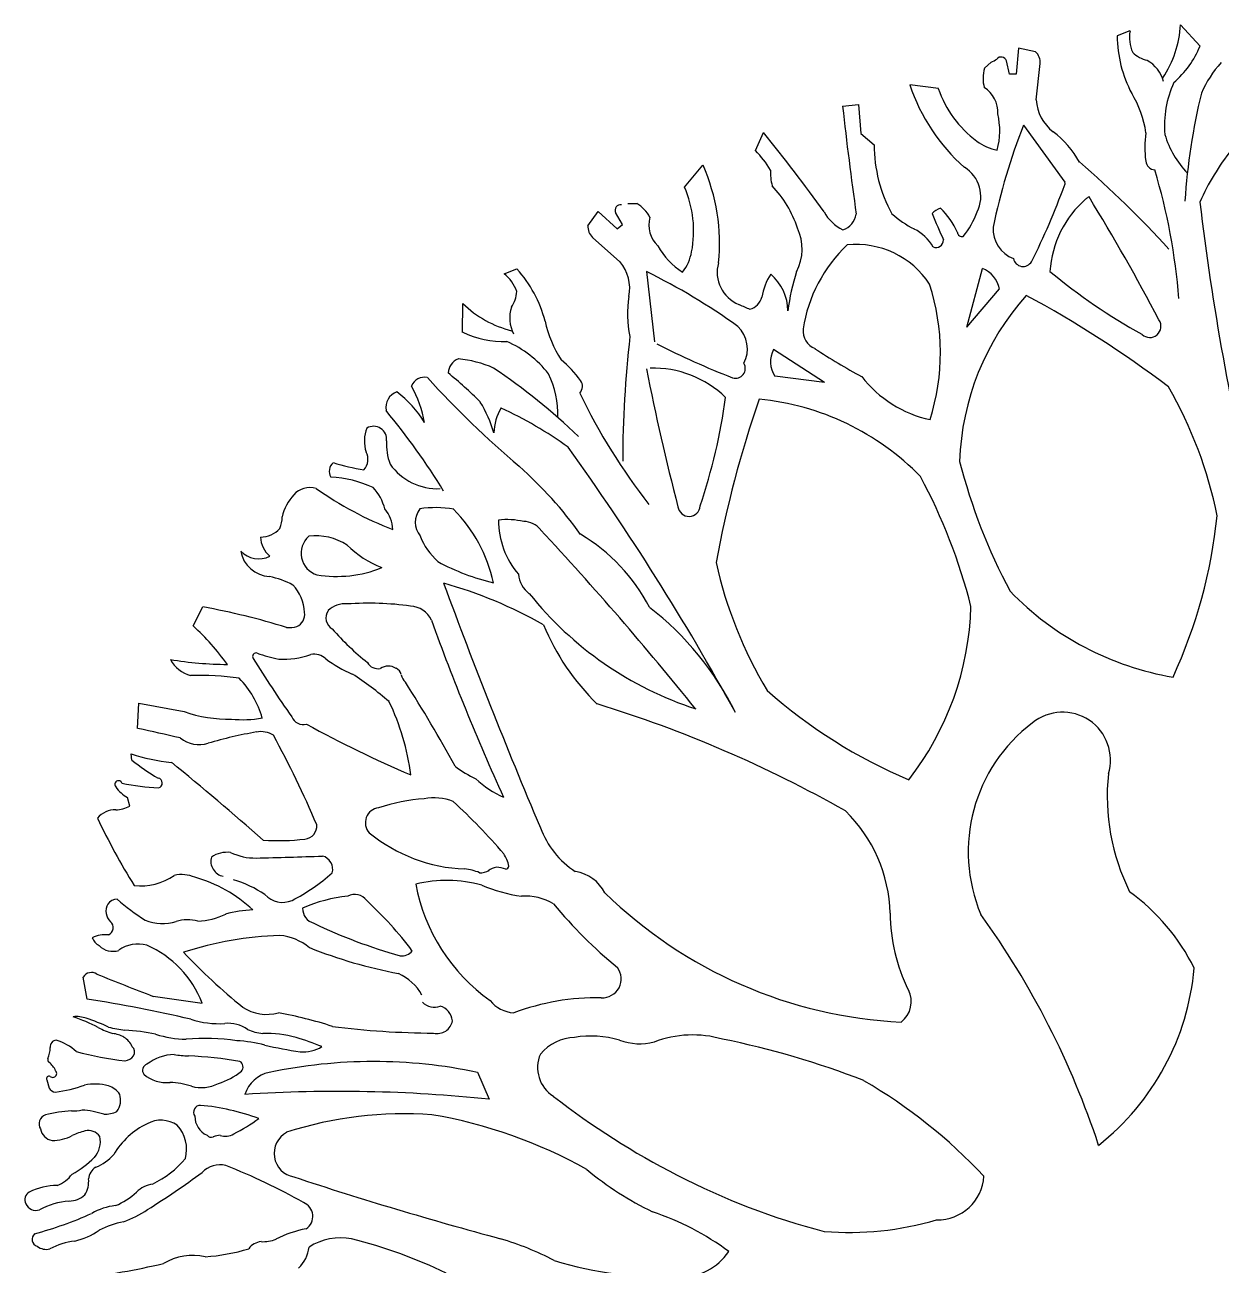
# Model space of a CAD drawing. Header units: metres. Extents: x -4.29 to -0.76, y -2.59 to 0.97.
# Drawn here: x -4.289 to -2.571, y -0.81 to 0.972 of the extents above; entities that cross this region are included whole.
import ezdxf

# ---------------------------------------------------------------- set-up
doc = ezdxf.new("R2010")
doc.units = ezdxf.units.M
doc.layers.add('ceco.net 70', color=7, linetype='Continuous')

msp = doc.modelspace()

# ---------------------------------------------------------------- linework, layer by layer
at = {"layer": 'ceco.net 70'}
for p, q in [((-2.7022, 0.9628), (-2.7204, 0.9557)), ((-2.6015, 0.9411), (-2.6295, 0.9716)), ((-2.8623, 0.9379), (-2.8657, 0.9009)), ((-2.8377, 0.9328), (-2.8623, 0.9379)), ((-2.9016, 0.9178), (-2.911, 0.9092)), ((-2.8753, 0.9005), (-2.8795, 0.9198)), ((-2.8367, 0.8637), (-2.8311, 0.916)), ((-2.8657, 0.9009), (-2.8753, 0.9005)), ((-2.9774, 0.8802), (-3.0182, 0.8854)), ((-3.1149, 0.8546), (-3.0922, 0.857)), ((-3.0922, 0.857), (-3.0889, 0.8155)), ((-2.855, 0.8275), (-2.7956, 0.7454)), ((-3.24, 0.791), (-3.2286, 0.8169)), ((-3.0889, 0.8155), (-3.0698, 0.7993)), ((-3.342, 0.7386), (-3.3154, 0.77)), ((-3.4233, 0.7151), (-3.4106, 0.7152)), ((-3.4806, 0.6831), (-3.4658, 0.7034)), ((-3.4658, 0.7034), (-3.4384, 0.6785)), ((-3.431, 0.6846), (-3.4409, 0.7018)), ((-3.4384, 0.6785), (-3.431, 0.6846)), ((-3.4346, 0.6314), (-3.474, 0.6663)), ((-3.6009, 0.6138), (-3.5826, 0.6209)), ((-3.3967, 0.6171), (-3.3851, 0.5164)), ((-2.9363, 0.5371), (-2.9142, 0.6217)), ((-2.9363, 0.5371), (-2.8898, 0.5923)), ((-3.6605, 0.5299), (-3.6604, 0.5713)), ((-3.1407, 0.4577), (-3.2141, 0.5052)), ((-3.1407, 0.4577), (-3.2123, 0.4671)), ((-4.0477, 0.1081), (-4.0334, 0.1354)), ((-4.1272, -0.0392), (-4.1257, -0.0029)), ((-4.1257, -0.0029), (-4.1257, -0.0029)), ((-4.1257, -0.0029), (-4.0605, -0.0149)), ((-4.1356, -0.0846), (-4.1366, -0.0756)), ((-4.1386, -0.1507), (-4.1417, -0.1384)), ((-4.1998, -0.4277), (-4.2053, -0.3961)), ((-4.1051, -0.4238), (-4.0347, -0.4336)), ((-3.6392, -0.533), (-3.6223, -0.5718)), ((-4.2576, -0.544), (-4.2544, -0.5556))]:
    msp.add_line(p, q, dxfattribs=at)
for centre, radius, start, end in [((-2.651, 0.9536), 0.052, 169.7876, 204.5929), ((-2.7845, 0.981), 0.1552, 326.5677, 356.5496), ((-2.5427, 0.9565), 0.1778, 180.253, 207.9499), ((-2.8522, 0.9175), 0.0211, 355.8803, 46.5725), ((-2.6674, 0.9635), 0.0441, 225.5326, 256.5312), ((-2.7311, 0.9945), 0.1401, 310.9162, 337.6373), ((-2.8638, 0.8944), 0.0494, 162.5667, 195.126), ((-2.921, 0.96), 0.0465, 294.7091, 306.2147), ((-2.8873, 0.9173), 0.00812, 18.0466, 140.3953), ((-2.7015, 0.8777), 0.049, 14.7375, 60.9664), ((-2.4528, 0.8097), 0.1601, 137.7387, 156.5637), ((-2.7572, 0.9726), 0.2753, 198.4784, 228.3742), ((-2.8284, 0.9311), 0.1575, 198.8605, 233.4551), ((-2.9329, 0.8466), 0.0409, 356.0521, 58.6317), ((-2.84, 0.7907), 0.1628, 9.1162, 30.4725), ((-2.5017, 0.8264), 0.1511, 155.7063, 184.7171), ((-1.7131, 0.6581), 0.9123, 166.3528, 176.2059), ((-2.7764, 0.8665), 0.0604, 182.6408, 233.2317), ((1.9517, 1.4152), 5.0975, 186.3134, 188.0706), ((-2.9949, 0.8193), 0.1057, 344.8609, 13.3731), ((-2.0255, 0.4998), 0.8919, 158.4472, 168.2886), ((-4.8052, -0.4783), 2.0403, 35.3756, 39.4021), ((-2.8817, 0.8567), 0.0659, 232.1901, 260.2626), ((-2.9043, 0.6997), 0.1498, 29.9726, 52.1906), ((-2.5242, 0.7946), 0.1566, 171.9777, 186.8725), ((-2.5236, 0.8521), 0.1341, 196.5163, 224.1526), ((-3.3445, 0.6882), 0.1466, 30.6875, 44.5402), ((-2.8601, 0.8007), 0.2097, 180.3746, 208.6604), ((-2.2819, 0.5747), 0.3502, 141.646, 156.0052), ((-3.5669, 0.6581), 0.2753, 354.0787, 23.9745), ((-2.9658, 0.7248), 0.0494, 333.7828, 58.5234), ((-3.8128, -0.4202), 1.5828, 42.5227, 49.0128), ((-2.6653, 0.7775), 0.0144, 186.4829, 264.8577), ((-3.1534, 0.7584), 0.0651, 175.9139, 196.0327), ((-3.4991, 0.5117), 0.8696, 4.3919, 16.8064), ((-3.4863, 0.6756), 0.1575, 348.9977, 23.5924), ((-3.3331, 0.6289), 0.1616, 18.2912, 43.6143), ((-3.8225, 1.1187), 1.0936, 333.5348, 339.7932), ((-2.8006, 0.7438), 0.00524, 326.9416, 17.2848), ((-3.4335, 0.7051), 0.00812, 82.0575, 204.4063), ((-3.4354, 0.6724), 0.0494, 27.3269, 59.8862), ((-2.6676, 0.6081), 0.1498, 130.7489, 176.4514), ((-2.7585, 0.7159), 0.00886, 106.1136, 140.103), ((-5.3982, -0.8911), 3.0927, 27.727, 31.4911), ((1.0272, 1.143), 3.6539, 186.694, 193.7625), ((-3.3522, 0.6837), 0.0409, 163.8212, 226.4007), ((-3.0884, 0.7317), 0.0604, 208.3505, 244.4986), ((-3.1236, 0.7043), 0.0287, 288.6235, 350.4373), ((-2.936, 0.8245), 0.1648, 228.9818, 242.4809), ((-2.9665, 0.683), 0.0263, 107.5469, 138.4426), ((-2.3372, 0.9551), 0.6971, 201.4236, 204.8003), ((-3.0426, 0.6339), 0.1007, 23.1236, 47.4017), ((-3.0363, 0.7452), 0.1223, 320.6322, 339.8028), ((-3.4595, 0.6816), 0.0211, 175.8803, 226.5725), ((-3.2445, 0.6497), 0.0715, 332.7621, 24.7374), ((-3.0391, 0.6228), 0.0617, 28.7477, 64.1015), ((-2.8538, 0.6781), 0.0451, 176.4389, 249.5785), ((-2.9807, 0.6622), 0.0106, 246.2225, 2.5747), ((-2.9433, 0.6742), 0.00679, 186.158, 283.0473), ((-3.288, 0.7055), 0.1057, 209.0797, 237.5919), ((-3.3967, 0.6567), 0.0659, 322.1903, 350.2628), ((-2.9644, 0.503), 0.2096, 133.3484, 171.2958), ((-3.0953, 0.5303), 0.1258, 33.1588, 95.9464), ((-3.481, 0.5928), 0.0604, 349.2211, 39.8121), ((-3.2457, 0.6161), 0.0494, 163.9294, 248.67), ((-2.8557, 0.6386), 0.0141, 191.2517, 329.2736), ((-3.6324, 0.5725), 0.052, 17.86, 52.6653), ((-3.7143, 0.5015), 0.1778, 14.503, 42.1999), ((-3.7876, -0.1846), 0.8919, 54.1643, 64.0057), ((-3.1488, 0.5671), 0.0832, 146.2775, 170.7643), ((-3.2624, 0.5604), 0.069, 0.3082, 50.0339), ((-2.8959, 0.5246), 0.2997, 162.0288, 173.0511), ((-2.9273, 0.586), 0.038, 9.52, 69.8027), ((-2.2768, 1.2659), 0.8441, 230.2015, 241.0826), ((-3.6269, 0.5908), 0.0441, 325.9217, 356.9202), ((-3.2933, 0.5007), 0.3189, 342.4349, 17.9728), ((-3.5523, 0.6827), 0.1552, 225.9032, 255.8852), ((-3.2741, 0.5561), 0.1498, 170.2622, 192.4803), ((-3.254, 0.5863), 0.0238, 284.6153, 345.6831), ((-2.5723, 0.3326), 0.3747, 138.0686, 178.1944), ((-3.6035, -0.8094), 1.5827, 52.8141, 61.6143), ((-3.5439, 0.5505), 0.049, 161.4865, 207.7153), ((-3.2074, 0.6787), 0.1223, 242.65, 250.6139), ((-3.3829, 0.5798), 0.1628, 191.9803, 213.3367), ((-3.2967, 0.506), 0.0451, 332.8743, 46.0139), ((-3.1441, 0.5321), 0.0276, 174.4304, 247.9237), ((-2.6738, 0.5386), 0.0161, 226.2362, 34.7968), ((-3.6008, 0.6567), 0.1401, 244.8156, 271.5366), ((-1.8479, 0.3429), 1.5828, 173.4401, 179.9301), ((-3.6567, 0.3778), 0.1511, 37.7358, 66.7465), ((-2.8794, 1.485), 1.0936, 242.6596, 248.9181), ((-3.1804, 0.4877), 0.038, 152.6502, 212.9329), ((-2.6582, 1.2598), 0.9022, 236.6212, 241.5816), ((-3.6579, 0.4699), 0.0236, 111.8981, 176.0254), ((-3.6815, 0.3324), 0.1601, 65.8892, 84.7142), ((-3.6186, 0.3695), 0.1566, 35.5804, 50.4752), ((-3.2687, 0.4781), 0.0141, 253.1793, 31.2012), ((-3.7156, 0.4455), 0.0198, 77.3555, 158.5171), ((-2.6786, 1.4027), 1.3949, 222.2474, 229.7858), ((-4.0436, 0.023), 0.5765, 44.8957, 51.0915), ((-4.1249, -0.2787), 0.9123, 46.247, 56.1001), ((-3.6579, 0.4116), 0.1341, 358.3003, 25.9366), ((-0.3602, 1.0656), 3.0927, 190.9618, 194.7258), ((-3.3869, 0.3287), 0.1498, 46.0015, 91.704), ((-2.9531, 0.5707), 0.1701, 217.817, 257.7421), ((-3.8892, 0.3676), 0.177, 10.6068, 28.7498), ((-3.5029, 0.4522), 0.0144, 317.5951, 35.97), ((-3.1826, 0.1437), 0.6179, 11.4477, 29.8722), ((-3.7462, 0.4216), 0.0247, 111.3029, 189.3378), ((-3.8544, 0.3152), 0.1631, 31.4138, 52.4901), ((-3.8, 0.331), 0.1922, 16.4628, 30.9457), ((-2.7083, 0.8188), 0.8696, 205.6465, 218.0609), ((-4.1193, 0.5502), 0.8441, 341.3703, 352.2514), ((-1.7396, -0.0855), 1.5827, 160.8386, 169.6387), ((-3.2713, 0.0611), 0.3747, 44.2585, 84.3842), ((-4.5318, -0.2138), 0.989, 31.4173, 39.6685), ((-3.5361, 0.3817), 0.0797, 150.2733, 177.2589), ((-3.8431, -0.0952), 0.5685, 54.0106, 65.2782), ((-3.7532, 0.3736), 0.0485, 157.2153, 198.8405), ((-3.7884, 0.3763), 0.0187, 353.4392, 120.6888), ((-3.8186, 0.3473), 0.0221, 317.7915, 28.5165), ((-3.682, 0.37), 0.0879, 177.264, 199.5804), ((-6.4741, -1.7705), 3.6539, 28.6903, 35.7589), ((-3.8354, 0.3303), 0.0167, 132.183, 209.7572), ((-3.7525, 0.6494), 0.3208, 252.9362, 261.0851), ((-3.6963, 0.3895), 0.0842, 215.5757, 272.2958), ((-2.1417, 0.5499), 0.8309, 194.3164, 208.1365), ((-3.8591, 0.1552), 0.1671, 65.1847, 86.8328), ((-3.9807, -0.113), 0.6034, 35.7735, 48.294), ((-3.7357, -0.0692), 0.8309, 14.3164, 28.1365), ((-3.8799, 0.2763), 0.0307, 73.1915, 138.8725), ((-3.5722, 0.7311), 0.5199, 234.9164, 248.7389), ((-3.8397, 0.2592), 0.0696, 14.1014, 43.2142), ((-3.8495, 0.2476), 0.0725, 137.5926, 166.0545), ((-3.8132, 0.2433), 0.0526, 3.7009, 38.752), ((-3.6971, 0.2572), 0.0314, 142.6673, 218.6736), ((-3.6992, 0.132), 0.1461, 79.824, 99.0259), ((-3.8272, 0.1242), 0.2159, 12.2994, 44.5819), ((-3.3354, 0.2816), 0.0161, 187.656, 356.2166), ((-3.9529, 0.2627), 0.0331, 334.1054, 4.0438), ((-3.5972, 0.1475), 0.1134, 77.5363, 96.0285), ((-3.4887, 0.2603), 0.1204, 180.0324, 220.3372), ((-3.5732, 0.2269), 0.0313, 38.752, 89.1195), ((-3.3129, 0.3429), 0.7398, 335.3728, 354.0632), ((-3.9503, 0.2721), 0.0362, 269.425, 318.7527), ((-3.912, 0.2375), 0.0388, 182.3458, 228.7566), ((-3.8601, 0.2126), 0.0324, 131.3628, 252.6681), ((-3.8712, 0.1554), 0.0822, 57.0336, 97.1902), ((-3.6335, 0.2714), 0.0944, 201.0174, 228.5762), ((-6.9299, -2.9063), 4.6229, 38.7766, 42.9988), ((-3.626, 0.0134), 0.2635, 27.4657, 59.2124), ((-3.9358, 0.2232), 0.044, 190.0176, 267.439), ((-3.9535, 0.2403), 0.0357, 223.979, 296.5503), ((-3.7202, 0.3332), 0.1521, 225.6703, 248.1958), ((-3.5394, 0.4907), 0.3297, 241.6463, 256.5312), ((-2.6935, 0.3337), 0.6179, 192.5806, 211.0051), ((-3.9689, 0.0434), 0.1394, 62.4146, 77.1176), ((-3.8414, 0.3518), 0.1725, 260.5451, 292.0449), ((-3.5425, 0.1854), 0.0381, 184.5272, 234.1858), ((-3.9502, 0.124), 0.0629, 3.299, 43.1255), ((3.3538, 2.7526), 7.5004, 200.14362, 203.02953), ((-3.8657, -0.4591), 0.6534, 60.5485, 74.1962), ((-3.1676, 0.4727), 0.5089, 218.6984, 251.8887), ((-2.5692, 0.453), 0.4244, 224.028, 260.3497), ((-4.2189, -0.8817), 1.0339, 72.8064, 79.6666), ((-3.9061, 0.1247), 0.0188, 293.4654, 8.7136), ((-3.8382, 0.1199), 0.0186, 146.7864, 239.4146), ((-3.8297, 0.1056), 0.0344, 83.9588, 134.5683), ((-3.7959, -0.3138), 0.4546, 82.3418, 93.8006), ((-3.7376, 0.101), 0.0358, 25.6939, 86.3553), ((-3.654, -0.2048), 0.4288, 26.0694, 52.3847), ((-3.3548, 0.1479), 0.4244, 322.1031, 358.4249), ((-4.2651, -0.1359), 0.3268, 35.2637, 48.3041), ((-3.91, 0.1487), 0.0429, 265.6682, 285.5163), ((-0.547, 1.2553), 3.3574, 199.8274, 204.514), ((-3.2271, 0.242), 0.3438, 202.5984, 225.6777), ((-3.5561, 0.3586), 0.3872, 221.1385, 231.5009), ((-4.0373, 0.0844), 0.0495, 209.8628, 253.7524), ((-3.9919, 0.6104), 0.5576, 260.8851, 269.3434), ((-3.9571, 0.0643), 0.005, 71.618, 214.8415), ((-2.6742, 0.8494), 1.509, 211.4784, 215.2862), ((-3.8596, 0.3577), 0.3043, 251.627, 257.6484), ((-3.917, 0.1726), 0.1123, 266.0883, 289.9629), ((-3.8737, 0.0431), 0.0245, 46.8304, 101.8871), ((-3.7499, 0.2026), 0.1776, 232.9257, 247.109), ((-3.7822, 0.0637), 0.017, 208.7229, 281.7244), ((-4.0379, -0.3519), 0.389, 81.6239, 91.9444), ((-4.0701, -0.3515), 0.4643, 49.1237, 57.2487), ((-3.7673, 0.0299), 0.0206, 57.1141, 123.6329), ((-3.7601, 0.0366), 0.0114, 8.1606, 69.5952), ((-3.7263, 0.0439), 0.0233, 194.3147, 225.0685), ((-4.0817, -0.0633), 0.1391, 16.3615, 43.7763), ((-5.6231, -1.1655), 2.2269, 28.7776, 32.3936), ((-2.7318, 0.5686), 0.7398, 228.3896, 247.0801), ((-3.9964, 0.1673), 0.1931, 250.6273, 271.1429), ((-4.0718, -0.1485), 0.3395, 7.2084, 25.8511), ((-3.9931, -1.7144), 1.7895, 60.4594, 72.9104), ((-2.799, -0.0844), 0.0687, 343.0692, 129.0326), ((-3.9768, 0.1428), 0.1693, 264.6632, 279.7412), ((-3.8892, -0.0153), 0.0182, 202.7747, 284.5552), ((-3.0468, 1.496), 1.7435, 241.2757, 246.75), ((-2.7024, -0.2163), 0.2321, 127.0456, 202.7982), ((-4.6137, -2.3859), 2.3966, 76.7895, 78.2873), ((-4.0388, -0.0194), 0.043, 230.7957, 287.6504), ((-3.847, -0.6686), 0.634, 99.9545, 106.3755), ((-3.9503, -0.0764), 0.0328, 56.7662, 101.1432), ((-5.2182, -0.7521), 1.4656, 23.0864, 28.6717), ((-4.0509, 0.1895), 0.2787, 252.0836, 264.2598), ((-3.9391, 0.1633), 0.3164, 231.5847, 239.8874), ((-7.1964, -3.9035), 4.9275, 48.7385, 50.7495), ((-3.5583, 0.0594), 0.1901, 233.5389, 243.971), ((-2.4246, -0.1361), 0.3103, 174.1397, 206.306), ((-4.1548, -0.1194), 0.0053, 17.3466, 222.5979), ((-4.1144, -0.0912), 0.0545, 215.6975, 239.8874), ((-4.075, 0.2603), 0.3855, 258.8277, 266.6788), ((-4.099, -0.1175), 0.00723, 283.0967, 80.4747), ((-3.5433, -0.0055), 0.1446, 227.1114, 246.1334), ((-3.6995, -0.3971), 0.2574, 93.5763, 108.5255), ((-3.7012, -0.21), 0.0712, 67.6952, 101.6275), ((-4.1588, -0.1908), 0.0349, 89.5764, 138.8714), ((-4.1617, -0.1036), 0.0525, 273.4688, 296.1106), ((-3.7785, -0.1745), 0.0217, 97.5994, 222.0061), ((-4.2022, -0.7277), 0.787, 40.252, 47.8681), ((-3.259, -0.3097), 0.2124, 1.3952, 45.7642), ((-3.2323, 0.2885), 1.0564, 205.5967, 211.5874), ((-3.8887, -0.1793), 0.0188, 275.5189, 5.6456), ((-3.6494, -0.0124), 0.2286, 230.5842, 267.968), ((-3.4281, -0.1369), 0.1288, 200.3268, 236.7642), ((-3.9259, 0.1555), 0.3557, 266.6353, 276.2958), ((-4, -0.2298), 0.0221, 164.3544, 258.7097), ((-3.9989, -0.2571), 0.0401, 82.7395, 123.99), ((-3.9586, -0.1439), 0.0813, 244.3726, 271.0916), ((-4.1899, 9.2768), 9.5049, 271.40406, 271.97828), ((-3.8663, -0.2411), 0.0192, 343.8189, 76.5805), ((-3.639, -0.2455), 0.0458, 11.0736, 35.0509), ((-4.064, -0.2979), 0.0489, 67.0827, 102.6282), ((-4.0231, -0.0524), 0.2615, 296.7183, 312.0777), ((-3.6643, -0.3104), 0.0699, 66.4434, 84.4713), ((-3.6349, -0.2219), 0.0245, 266.5141, 300.0274), ((-3.6054, -0.2713), 0.0335, 101.2961, 123.57), ((-3.6207, -0.3185), 0.0805, 74.1328, 83.781), ((-3.5991, -0.236), 0.0051, 275.0099, 352.0459), ((-3.5078, -0.3022), 0.0583, 27.5666, 80.9342), ((-4.1231, -0.1804), 0.0849, 263.8013, 304.7626), ((-4.1002, -0.4479), 0.2027, 46.9211, 74.1793), ((-4.0399, -0.4204), 0.1716, 56.1925, 72.8915), ((-3.6829, -0.447), 0.1896, 74.7572, 103.7134), ((-3.4673, -0.2142), 0.265, 190.5725, 234.5002), ((-3.5464, -0.0645), 0.2175, 246.5412, 262.1718), ((-4.1573, -0.2997), 0.0152, 87.7074, 146.763), ((-3.9139, 0.0007), 0.3745, 229.5824, 237.2641), ((-3.9192, -0.2548), 0.0341, 222.4784, 293.7558), ((-3.8034, -0.4916), 0.2129, 95.9724, 114.0745), ((-3.8157, -0.299), 0.0216, 36.159, 117.281), ((-3.5707, -0.3587), 0.0788, 58.9207, 93.8832), ((-2.9987, 0.1925), 0.6542, 225.6387, 267.1976), ((-2.8834, -0.5208), 0.3061, 26.6668, 53.8373), ((-4.1519, -0.3015), 0.0208, 150.7254, 227.0483), ((-3.9579, -0.4582), 0.1584, 91.4144, 105.7343), ((-3.8684, -0.2977), 0.0219, 178.605, 254.8984), ((-4.1573, -0.6763), 0.5301, 36.8001, 47.3646), ((-3.0042, 0.1451), 0.6832, 219.679, 230.5469), ((-4.1739, -0.3252), 0.0115, 295.7041, 47.257), ((-4.091, -0.2495), 0.0697, 248.6471, 286.0871), ((-4.0558, -0.3643), 0.0505, 72.5695, 108.4338), ((-4.0473, -0.2091), 0.1072, 273.577, 295.7125), ((-3.548, 0.3584), 0.7517, 244.2872, 254.3822), ((-2.7876, -0.3009), 0.2592, 180.8165, 206.0057), ((-3.8983, -1.0157), 1.2114, 18.1703, 35.8473), ((-4.1729, -0.3825), 0.0471, 85.1319, 114.702), ((-3.9046, -0.8499), 0.5139, 92.0722, 107.7625), ((-3.9301, -0.4132), 0.0771, 50.1149, 84.8885), ((-4.1707, -0.3303), 0.0238, 203.1617, 240.33), ((-4.163, -0.3317), 0.0275, 224.8377, 288.2909), ((-4.1269, -0.3953), 0.0465, 74.0809, 126.1854), ((-4.1723, -0.4858), 0.1472, 20.7717, 66.7416), ((-3.6155, 0.3171), 0.7215, 248.4391, 259.0327), ((-3.3957, 0.2719), 0.9182, 223.5342, 230.772), ((-3.7477, -0.3463), 0.0194, 262.1737, 320.2792), ((-4.1935, -0.4034), 0.0138, 56.1778, 148.0952), ((0.4242, 11.1515), 12.43, 248.23014, 248.63027), ((-3.7795, -0.454), 0.0682, 27.8536, 66.8947), ((-3.4599, -0.3988), 0.0271, 266.9112, 37.1718), ((-2.9758, -0.3501), 0.3675, 308.4425, 354.8102), ((-3.4672, -0.7682), 0.3423, 89.0251, 110.5103), ((-3.0534, -0.4315), 0.0371, 307.6759, 27.3966), ((-4.5099, -2.4091), 2.0055, 76.7723, 81.105), ((-3.9421, -0.3881), 0.0617, 236.2205, 285.9534), ((-3.7009, -0.4145), 0.0248, 225.7594, 289.3174), ((-3.7002, -0.4619), 0.0252, 6.6045, 72.7209), ((-3.5834, -0.3986), 0.0491, 219.6614, 265.6388), ((-4.2151, -0.4946), 0.0416, 70.1701, 96.5695), ((-4.3033, -0.6983), 0.2589, 62.502, 71.2094), ((-4.2971, -0.745), 0.3052, 65.147, 71.6361), ((-4.0096, -0.3252), 0.138, 252.5546, 273.1888), ((-3.9969, -0.5101), 0.0475, 54.5024, 96.0703), ((-4.0362, -1.0499), 0.6126, 72.07, 79.5529), ((-3.697, -0.4551), 0.0222, 256.4289, 349.679), ((-4.1244, -0.3586), 0.125, 241.6791, 251.8856), ((-4.1166, -0.2537), 0.2207, 256.2952, 262.459), ((-4.1666, -0.5154), 0.0382, 58.7947, 85.0787), ((-4.1557, -0.7223), 0.25, 77.4414, 87.6646), ((-4.0561, -0.3407), 0.1448, 251.7925, 269.4449), ((-3.9371, -0.3958), 0.0822, 246.8997, 262.617), ((-3.9405, -0.6188), 0.1416, 73.2764, 92.8843), ((-3.696, 0.716), 1.1927, 262.6958, 269.6991), ((-3.4761, -0.624), 0.1431, 73.3525, 99.5517), ((-3.3304, -0.6335), 0.1542, 73.8221, 110.9258), ((-4.2912, -0.4972), 0.0385, 335.6477, 359.425), ((-4.2432, -0.4963), 0.00955, 94.9662, 187.6238), ((-4.2677, -0.561), 0.0779, 47.7915, 72.321), ((-4.1606, -0.5068), 0.0277, 22.3956, 60.0231), ((-4.1422, -0.504), 0.0106, 330.8709, 47.3927), ((-4.0299, -0.7743), 0.2901, 81.0865, 95.4599), ((-3.9948, -0.6848), 0.1974, 75.2664, 87.1518), ((-3.7827, 0.2134), 0.7256, 257.1131, 261.1831), ((-3.9782, -0.7674), 0.2948, 66.937, 74.5726), ((-3.8899, -0.4514), 0.0524, 265.5872, 301.3366), ((-3.4964, -0.552), 0.0693, 92.7921, 139.1876), ((-3.4061, -0.4089), 0.0831, 249.6151, 284.3839), ((-3.525, -1.669), 1.2073, 68.5938, 78.6492), ((-4.2507, -0.5145), 0.00555, 164.8536, 225.9532), ((-4.0706, 0.0665), 0.5879, 255.7481, 262.694), ((-4.1478, -0.4985), 0.0183, 277.5811, 324.2036), ((-4.0728, -0.5749), 0.0675, 91.5726, 127.4088), ((-4.0511, -0.3775), 0.132, 259.6874, 268.6078), ((-4.0771, -1.0764), 0.5673, 80.1809, 87.6899), ((-3.5044, -0.5263), 0.0485, 156.2253, 238.056), ((-4.2754, -0.5444), 0.0333, 24.1797, 51.2096), ((-4.249, -0.5348), 0.00557, 225.7786, 46.0013), ((-4.1109, -0.5301), 0.00936, 108.5001, 217.3724), ((-4.0395, -0.456), 0.0971, 286.8941, 309.0911), ((-3.985, -0.5252), 0.00912, 317.3277, 59.5166), ((-3.9289, -0.5786), 0.0464, 101.7641, 162.7638), ((-3.7884, -1.2456), 0.728, 78.1706, 101.8818), ((-4.2543, -0.5422), 0.00372, 66.5914, 208.9916), ((-4.2746, -0.3502), 0.2134, 277.8832, 289.4907), ((-4.1884, -0.6264), 0.0766, 75.5711, 101.3169), ((-4.1784, -0.5811), 0.0302, 32.5364, 72.444), ((-4.086, -0.4982), 0.0496, 229.2989, 276.1201), ((-4.0842, -0.6582), 0.1107, 71.9599, 88.2176), ((-4.0355, -0.5035), 0.0515, 253.8099, 298.0105), ((-3.466, -1.2014), 0.7592, 43.1421, 59.8256), ((-4.2443, -0.55), 0.0116, 208.8668, 264.6614), ((-4.179, -0.5731), 0.0274, 323.8005, 17.7213), ((-3.8387, -2.6289), 2.0685, 83.9952, 93.7274), ((-2.8297, 0.3352), 1.1426, 232.1912, 242.7715), ((-4.2198, -0.5191), 0.0692, 268.0278, 280.57), ((-4.2146, -0.7106), 0.1236, 71.6789, 86.524), ((-4.0372, -0.5902), 0.0097, 88.0278, 215.6276), ((-4.0681, -0.9138), 0.3348, 69.9505, 84.6555), ((-4.2549, -0.6071), 0.0139, 110.3162, 211.6639), ((-4.201, -0.849), 0.2616, 94.634, 102.967), ((-4.1739, -0.555), 0.0382, 267.2639, 296.2643), ((-4.0937, -0.6435), 0.0417, 55.9216, 118.6063), ((-4.015, -0.5961), 0.0301, 179.419, 245.2213), ((-4.0952, -0.4084), 0.2378, 296.4406, 306.622), ((-3.7443, -1.1419), 0.5494, 85.8495, 107.9335), ((-3.8206, -1.2755), 0.6914, 60.6746, 80.3394), ((-4.2466, -0.6108), 0.0204, 190.0233, 260.0415), ((-4.1695, -0.7362), 0.1236, 105.6271, 114.6748), ((-4.1977, -0.6361), 0.0195, 33.9508, 105.235), ((-4.0662, -0.706), 0.1099, 115.6251, 150.0183), ((-4.1093, -0.6441), 0.0524, 345.771, 42.0704), ((-4.0217, -0.6186), 0.00761, 219.6276, 294.7101), ((-4.0031, -0.6768), 0.0536, 95.9713, 106.7626), ((-4.0011, -0.603), 0.0219, 249.7714, 302.8186), ((-3.8967, -0.6494), 0.0345, 118.9913, 259.2711), ((-4.2492, -0.5707), 0.0602, 269.0982, 297.81), ((-4.2154, -0.6323), 0.0347, 318.6662, 11.9025), ((-4.2782, -0.5698), 0.1232, 297.4899, 316.108), ((-4.2116, -0.6069), 0.0669, 291.2736, 318.7009), ((-4.1729, -0.558), 0.1513, 296.3692, 319.1353), ((-4.1764, -0.6876), 0.0213, 120.8863, 176.0362), ((-4.802, 0.3661), 1.2948, 302.1486, 306.3504), ((-4.0091, -0.7013), 0.0354, 76.1527, 136.0959), ((-4.3032, -1.4458), 0.8355, 60.2878, 68.764), ((-3.1856, -0.3166), 0.4633, 230.2328, 244.1064), ((-4.2584, -0.6529), 0.0454, 290.3171, 324.7635), ((-4.2356, -0.6895), 0.0381, 329.1109, 5.113), ((-4.0998, -0.7338), 0.0407, 98.2253, 135.372), ((-2.1627, 4.5964), 5.5591, 251.7551, 254.95), ((-2.8878, 0.2176), 1.0114, 242.6512, 255.4882), ((-2.979, -0.6779), 0.0672, 269.2159, 356.3174), ((-4.2768, -0.7159), 0.0124, 118.7129, 208.3514), ((-4.2418, -0.7883), 0.0928, 90.4904, 116.1962), ((-4.2255, -0.6849), 0.033, 269.425, 313.0278), ((-4.1972, -0.6307), 0.1012, 292.1216, 312.5573), ((-4.2735, -0.7158), 0.0155, 202.6585, 289.7943), ((-4.2137, -0.8377), 0.1204, 95.7478, 116.9069), ((-4.1469, -0.8189), 0.0953, 97.3475, 119.0797), ((-4.2008, -0.5995), 0.1574, 289.809, 303.879), ((-3.8973, -0.7401), 0.0216, 304.5753, 67.6299), ((-4.4186, -0.2314), 0.5524, 285.0563, 294.076), ((-4.124, -0.8708), 0.1254, 100.7665, 117.8034), ((-3.51, -1.1019), 0.3882, 53.3524, 71.6721), ((-3.105, -0.3186), 0.4444, 265.3208, 286.3421), ((-4.2682, -0.7728), 0.0106, 130.4914, 252.3966), ((-4.242, -0.6737), 0.1047, 283.465, 304.6189), ((-3.8545, -0.92), 0.165, 100.6867, 116.6668), ((-4.2584, -0.7656), 0.0217, 233.113, 284.1014), ((-4.2065, -0.8736), 0.0987, 96.4829, 118.2129), ((-3.9478, -0.8004), 0.0243, 95.2977, 144.9165), ((-3.948, -0.7227), 0.0536, 267.8412, 291.3444), ((-3.8357, -0.8564), 0.0855, 79.4, 122.0707), ((-3.979, -1.4221), 0.6689, 63.8416, 76.2416), ((-3.7296, -1.1872), 0.4331, 62.4166, 73.4518), ((-4.0475, -0.8799), 0.0839, 77.9868, 120.6888), ((-4.0495, -0.5153), 0.2833, 273.934, 286.7908), ((-3.9307, -0.778), 0.0501, 313.845, 353.153), ((-3.3491, -0.7416), 0.0861, 270.1223, 325.3696), ((-4.4086, 0.6051), 1.4483, 277.9293, 282.6963), ((-3.3638, -0.2583), 0.5695, 253.1353, 271.5016)]:
    msp.add_arc(centre, radius, start, end, dxfattribs=at)

doc.saveas('drawing.dxf')
